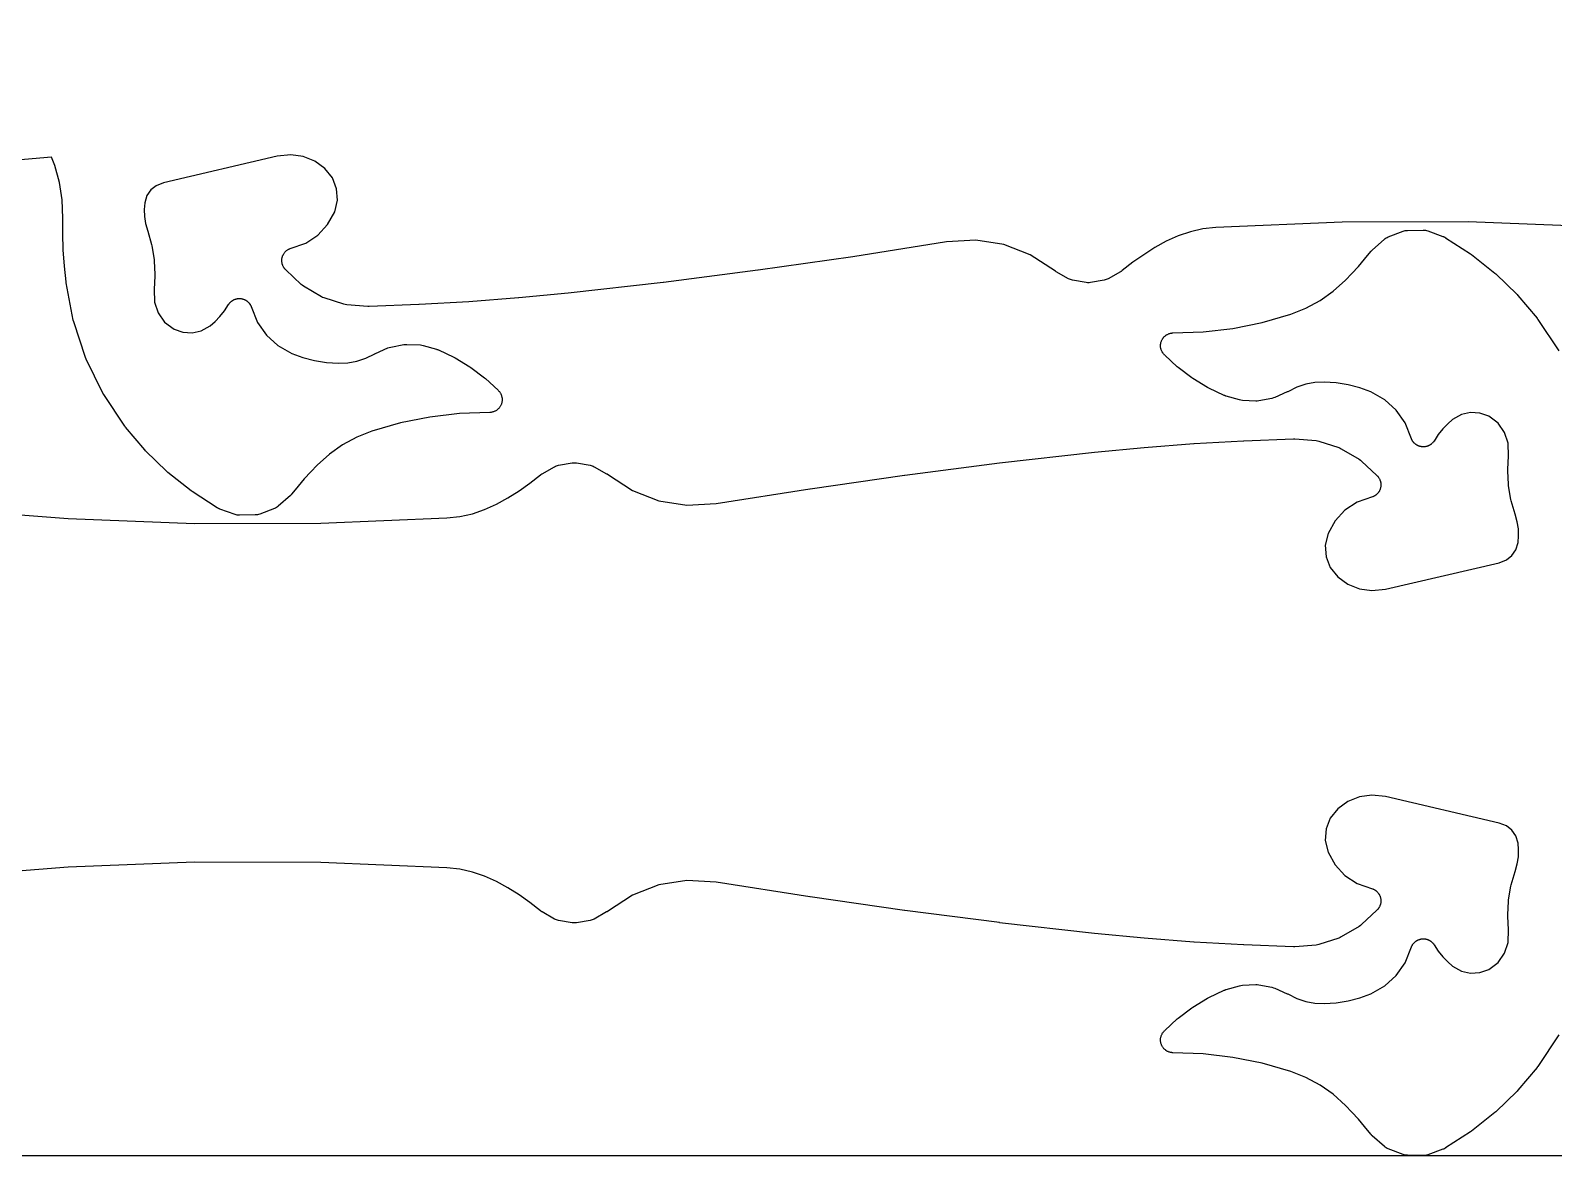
# Model space of a CAD drawing. Header units: metres. Extents: x 0 to 3000, y 0 to 1200.
# Drawn here: x 2252.7 to 2490.6, y 0 to 175.7 of the extents above; entities that cross this region are included whole.
import ezdxf

# ---------------------------------------------------------------- set-up
doc = ezdxf.new("R2010")
doc.units = ezdxf.units.M

msp = doc.modelspace()

# ---------------------------------------------------------------- linework, layer by layer
at = {"color": 7}
msp.add_lwpolyline([(0, 0), (3000, 0), (3000, 1200), (0, 1200), (0, 0)], close=True, dxfattribs=at)
at = {"color": 1}
for points in [[(2497.05, 145.05), (2477.34, 145.81), (2457.61, 145.78), (2437.92, 144.95), (2435.88, 144.72), (2433.92, 144.28), (2432.01, 143.64), (2430.16, 142.79), (2428.38, 141.79), (2426.63, 140.69), (2424.93, 139.51), (2423.26, 138.2), (2423.22, 138.17), (2423.18, 138.14), (2423.14, 138.12), (2423.1, 138.09), (2423.06, 138.06), (2423.02, 138.04), (2421.09, 136.94), (2420.93, 136.87), (2420.77, 136.8), (2420.61, 136.75), (2420.44, 136.71), (2418.32, 136.35), (2418.09, 136.32), (2417.87, 136.32), (2417.64, 136.35), (2415.52, 136.71), (2415.35, 136.75), (2415.18, 136.8), (2415.02, 136.87), (2414.87, 136.94), (2412.94, 138.04), (2412.88, 138.07), (2412.83, 138.11), (2408.91, 140.68), (2404.78, 142.28), (2400.41, 142.97), (2395.82, 142.7), (2381.2, 140.38), (2381.17, 140.38), (2366.41, 138.26), (2366.38, 138.26), (2351.6, 136.37), (2351.57, 136.36), (2336.75, 134.69), (2336.74, 134.69), (2336.72, 134.68), (2329, 133.94), (2328.96, 133.94), (2321.23, 133.34), (2321.19, 133.34), (2313.45, 132.89), (2313.41, 132.89), (2305.67, 132.59), (2305.64, 132.59), (2305.62, 132.59), (2305.54, 132.59), (2305.47, 132.59), (2305.44, 132.6), (2305.42, 132.6), (2302.13, 132.87), (2301.91, 132.9), (2301.69, 132.96), (2298.59, 133.95), (2298.38, 134.03), (2298.18, 134.13), (2295.38, 135.79), (2295.19, 135.91), (2295.02, 136.06), (2292.62, 138.32), (2292.56, 138.38), (2292.5, 138.44), (2292.49, 138.45), (2292.48, 138.47), (2292.43, 138.53), (2292.38, 138.6), (2292.37, 138.61), (2292.36, 138.62), (2292.32, 138.69), (2292.27, 138.76), (2292.27, 138.77), (2292.26, 138.78), (2292.22, 138.86), (2292.18, 138.93), (2292.18, 138.95), (2292.17, 138.96), (2292.14, 139.04), (2292.11, 139.11), (2292.1, 139.13), (2292.1, 139.14), (2292.08, 139.22), (2292.05, 139.3), (2292.05, 139.32), (2292.04, 139.33), (2292.03, 139.41), (2292.01, 139.5), (2292.01, 139.51), (2292.01, 139.52), (2292, 139.61), (2292, 139.69), (2292, 139.71), (2292, 139.72), (2292, 139.8), (2292, 139.89), (2292, 139.9), (2292, 139.92), (2292.01, 140), (2292.02, 140.08), (2292.02, 140.1), (2292.02, 140.11), (2292.04, 140.19), (2292.06, 140.28), (2292.06, 140.29), (2292.07, 140.3), (2292.09, 140.38), (2292.12, 140.46), (2292.12, 140.48), (2292.13, 140.49), (2292.16, 140.57), (2292.19, 140.64), (2292.2, 140.66), (2292.21, 140.67), (2292.25, 140.74), (2292.29, 140.82), (2292.29, 140.83), (2292.3, 140.84), (2292.35, 140.91), (2292.4, 140.98), (2292.41, 140.99), (2292.41, 141), (2292.47, 141.07), (2292.52, 141.13), (2292.53, 141.14), (2292.54, 141.15), (2292.6, 141.21), (2292.66, 141.27), (2292.67, 141.28), (2292.68, 141.29), (2292.75, 141.34), (2292.81, 141.39), (2292.83, 141.4), (2292.84, 141.41), (2292.91, 141.45), (2292.98, 141.5), (2292.99, 141.51), (2293, 141.51), (2293.08, 141.55), (2293.15, 141.59), (2293.16, 141.6), (2293.18, 141.6), (2293.26, 141.63), (2293.33, 141.66), (2295.73, 142.5), (2297.62, 143.74), (2299.16, 145.39), (2300.26, 147.37), (2300.69, 149.2), (2300.56, 151), (2299.91, 152.68), (2298.74, 154.15), (2297.14, 155.29), (2295.33, 156.01), (2293.39, 156.28), (2291.29, 156.06), (2273.52, 151.93), (2272.36, 151.47), (2271.53, 150.8), (2270.93, 149.92), (2270.58, 148.79), (2270.49, 147.77), (2270.53, 146.65), (2270.7, 145.55), (2271.05, 144.35), (2271.65, 142.29), (2271.7, 142.07), (2272.06, 139.95), (2272.08, 139.72), (2272.19, 137.58), (2272.19, 137.35), (2272.05, 135.3), (2272.1, 133.27), (2272.67, 131.6), (2273.7, 130.17), (2275.16, 129.08), (2276.55, 128.57), (2278, 128.49), (2279.41, 128.81), (2280.79, 129.58), (2281.57, 130.24), (2282.34, 131.04), (2283.03, 131.91), (2283.69, 132.93), (2283.71, 132.96), (2283.72, 132.98), (2283.76, 133.04), (2283.8, 133.09), (2283.82, 133.11), (2283.84, 133.14), (2283.89, 133.19), (2283.93, 133.24), (2283.95, 133.26), (2283.97, 133.28), (2284.03, 133.33), (2284.08, 133.37), (2284.1, 133.39), (2284.12, 133.41), (2284.18, 133.45), (2284.23, 133.49), (2284.26, 133.51), (2284.28, 133.53), (2284.34, 133.56), (2284.4, 133.6), (2284.42, 133.61), (2284.45, 133.63), (2284.51, 133.65), (2284.57, 133.68), (2284.6, 133.69), (2284.63, 133.71), (2284.69, 133.73), (2284.76, 133.75), (2284.79, 133.76), (2284.81, 133.77), (2284.88, 133.79), (2284.95, 133.8), (2284.98, 133.81), (2285, 133.82), (2285.07, 133.83), (2285.14, 133.84), (2285.17, 133.84), (2285.2, 133.84), (2285.27, 133.84), (2285.34, 133.85), (2285.37, 133.85), (2285.4, 133.85), (2285.46, 133.85), (2285.53, 133.84), (2285.56, 133.84), (2285.59, 133.84), (2285.66, 133.83), (2285.73, 133.82), (2285.76, 133.81), (2285.78, 133.81), (2285.85, 133.79), (2285.92, 133.77), (2285.95, 133.76), (2285.97, 133.76), (2286.04, 133.73), (2286.11, 133.71), (2286.13, 133.7), (2286.16, 133.69), (2286.22, 133.66), (2286.28, 133.63), (2286.31, 133.61), (2286.33, 133.6), (2286.39, 133.57), (2286.45, 133.53), (2286.48, 133.51), (2286.5, 133.5), (2286.56, 133.46), (2286.61, 133.42), (2286.64, 133.4), (2286.66, 133.38), (2286.71, 133.33), (2286.76, 133.29), (2286.78, 133.27), (2286.8, 133.25), (2286.85, 133.19), (2286.9, 133.14), (2286.91, 133.12), (2286.93, 133.1), (2286.97, 133.04), (2287.01, 132.99), (2287.03, 132.96), (2287.05, 132.94), (2287.08, 132.88), (2287.12, 132.82), (2287.13, 132.8), (2287.15, 132.77), (2287.17, 132.71), (2287.21, 132.65), (2287.22, 132.62), (2287.23, 132.59), (2288.22, 130.1), (2289.6, 128.12), (2291.39, 126.49), (2293.59, 125.26), (2295.3, 124.64), (2297.12, 124.16), (2298.98, 123.86), (2300.84, 123.73), (2302.32, 123.79), (2303.74, 124.06), (2305.11, 124.52), (2306.53, 125.23), (2306.58, 125.25), (2306.62, 125.27), (2308.57, 126.13), (2308.79, 126.21), (2309.01, 126.27), (2311.08, 126.66), (2311.31, 126.69), (2311.54, 126.69), (2313.64, 126.59), (2313.87, 126.57), (2314.1, 126.52), (2316.15, 125.94), (2316.22, 125.91), (2316.28, 125.89), (2316.31, 125.88), (2316.34, 125.87), (2316.4, 125.84), (2316.46, 125.82), (2318.89, 124.67), (2319.06, 124.57), (2321.35, 123.19), (2321.52, 123.07), (2323.65, 121.46), (2323.81, 121.34), (2325.78, 119.51), (2325.78, 119.51), (2325.78, 119.51), (2325.85, 119.44), (2325.91, 119.37), (2325.91, 119.37), (2325.92, 119.37), (2325.98, 119.3), (2326.04, 119.22), (2326.04, 119.22), (2326.04, 119.22), (2326.09, 119.14), (2326.14, 119.06), (2326.14, 119.05), (2326.15, 119.05), (2326.19, 118.97), (2326.23, 118.88), (2326.23, 118.88), (2326.24, 118.88), (2326.27, 118.79), (2326.31, 118.7), (2326.31, 118.7), (2326.31, 118.7), (2326.34, 118.6), (2326.36, 118.51), (2326.36, 118.51), (2326.36, 118.51), (2326.38, 118.41), (2326.4, 118.32), (2326.4, 118.32), (2326.4, 118.31), (2326.41, 118.22), (2326.42, 118.12), (2326.42, 118.12), (2326.42, 118.12), (2326.41, 118.02), (2326.41, 117.93), (2326.41, 117.93), (2326.41, 117.92), (2326.4, 117.83), (2326.39, 117.73), (2326.39, 117.73), (2326.39, 117.73), (2326.37, 117.63), (2326.35, 117.54), (2326.35, 117.54), (2326.35, 117.54), (2326.32, 117.44), (2326.29, 117.35), (2326.29, 117.35), (2326.29, 117.35), (2326.25, 117.26), (2326.22, 117.17), (2326.22, 117.17), (2326.21, 117.17), (2326.17, 117.08), (2326.12, 117), (2326.12, 117), (2326.12, 117), (2326.07, 116.92), (2326.01, 116.84), (2326.01, 116.84), (2326.01, 116.83), (2325.95, 116.76), (2325.89, 116.69), (2325.88, 116.69), (2325.88, 116.68), (2325.81, 116.62), (2325.75, 116.55), (2325.74, 116.55), (2325.74, 116.55), (2325.67, 116.49), (2325.59, 116.43), (2325.59, 116.43), (2325.59, 116.42), (2325.51, 116.37), (2325.43, 116.32), (2325.43, 116.32), (2325.42, 116.32), (2325.34, 116.27), (2325.25, 116.23), (2325.25, 116.23), (2325.25, 116.23), (2325.16, 116.19), (2325.07, 116.16), (2325.07, 116.16), (2325.07, 116.16), (2324.97, 116.13), (2324.88, 116.1), (2324.88, 116.1), (2324.88, 116.1), (2324.78, 116.08), (2324.69, 116.07), (2324.69, 116.07), (2324.68, 116.06), (2324.59, 116.06), (2324.5, 116.05), (2324.49, 116.05), (2324.49, 116.05), (2319.75, 115.88), (2315.12, 115.33), (2310.55, 114.42), (2306.08, 113.15), (2303.71, 112.21), (2301.5, 111.01), (2299.44, 109.56), (2297.53, 107.83), (2296.52, 106.78), (2295.51, 105.67), (2294.54, 104.53), (2293.58, 103.34), (2293.54, 103.29), (2293.49, 103.24), (2293.47, 103.22), (2293.45, 103.2), (2293.4, 103.15), (2293.35, 103.1), (2291.45, 101.42), (2291.31, 101.31), (2291.17, 101.21), (2291.01, 101.12), (2290.84, 101.05), (2288.55, 100.17), (2288.38, 100.11), (2288.21, 100.07), (2288.03, 100.05), (2287.86, 100.04), (2285.4, 100), (2285.22, 100.01), (2285.04, 100.03), (2284.87, 100.06), (2284.69, 100.12), (2282.31, 100.97), (2282.28, 100.99), (2282.24, 101), (2282.19, 101.02), (2282.19, 101.02), (2282.13, 101.05), (2282.1, 101.06), (2282.07, 101.08), (2282.01, 101.11), (2281.95, 101.14), (2281.93, 101.16), (2281.9, 101.18), (2277.99, 103.7), (2277.84, 103.82), (2274.21, 106.7), (2274.06, 106.83), (2270.73, 110.06), (2270.6, 110.2), (2267.6, 113.75), (2267.59, 113.76), (2267.58, 113.78), (2267.53, 113.84), (2267.48, 113.91), (2267.47, 113.92), (2267.46, 113.93), (2264.18, 118.86), (2264.05, 119.09), (2261.46, 124.39), (2261.36, 124.64), (2259.5, 130.23), (2259.43, 130.48), (2258.32, 136.3), (2258.31, 136.38), (2258.3, 136.46), (2258.04, 138.9), (2258.03, 138.97), (2257.86, 141.42), (2257.86, 141.49), (2257.78, 143.94), (2257.78, 144.01), (2257.78, 146.42), (2257.67, 149.25), (2257.26, 151.97), (2256.55, 154.63), (2256.04, 155.91), (2216.24, 152.51)], [(2238.94, 101.02), (2258.63, 99.48), (2278.35, 98.72), (2298.08, 98.75), (2317.77, 99.57), (2319.8, 99.8), (2321.76, 100.24), (2323.67, 100.88), (2325.52, 101.74), (2327.31, 102.73), (2329.06, 103.83), (2330.75, 105.02), (2332.42, 106.32), (2332.46, 106.35), (2332.5, 106.38), (2332.54, 106.41), (2332.58, 106.44), (2332.62, 106.46), (2332.67, 106.49), (2334.59, 107.58), (2334.75, 107.66), (2334.91, 107.72), (2335.07, 107.77), (2335.24, 107.81), (2337.37, 108.17), (2337.59, 108.2), (2337.82, 108.2), (2338.04, 108.17), (2340.17, 107.81), (2340.33, 107.77), (2340.5, 107.72), (2340.66, 107.66), (2340.81, 107.58), (2342.74, 106.49), (2342.8, 106.45), (2342.86, 106.42), (2346.78, 103.84), (2350.9, 102.25), (2355.27, 101.56), (2359.86, 101.82), (2374.48, 104.14), (2374.51, 104.14), (2389.27, 106.26), (2389.3, 106.26), (2404.09, 108.16), (2404.12, 108.16), (2418.93, 109.84), (2418.95, 109.84), (2418.96, 109.84), (2426.68, 110.58), (2426.72, 110.59), (2434.45, 111.18), (2434.49, 111.18), (2442.23, 111.63), (2442.27, 111.63), (2450.02, 111.93), (2450.04, 111.93), (2450.07, 111.93), (2450.14, 111.93), (2450.21, 111.93), (2450.24, 111.93), (2450.26, 111.93), (2453.55, 111.65), (2453.77, 111.62), (2453.99, 111.56), (2457.09, 110.57), (2457.3, 110.49), (2457.5, 110.39), (2460.31, 108.74), (2460.49, 108.61), (2460.67, 108.47), (2463.06, 106.2), (2463.12, 106.14), (2463.18, 106.08), (2463.19, 106.07), (2463.2, 106.06), (2463.25, 105.99), (2463.3, 105.93), (2463.31, 105.92), (2463.32, 105.9), (2463.36, 105.83), (2463.41, 105.76), (2463.42, 105.75), (2463.43, 105.74), (2463.46, 105.66), (2463.5, 105.59), (2463.51, 105.58), (2463.51, 105.56), (2463.54, 105.49), (2463.58, 105.41), (2463.58, 105.39), (2463.59, 105.38), (2463.61, 105.3), (2463.63, 105.22), (2463.63, 105.21), (2463.64, 105.19), (2463.65, 105.11), (2463.67, 105.03), (2463.67, 105.01), (2463.67, 105), (2463.68, 104.92), (2463.69, 104.83), (2463.69, 104.82), (2463.69, 104.8), (2463.69, 104.72), (2463.69, 104.64), (2463.68, 104.62), (2463.68, 104.61), (2463.67, 104.52), (2463.66, 104.44), (2463.66, 104.43), (2463.66, 104.41), (2463.64, 104.33), (2463.63, 104.25), (2463.62, 104.23), (2463.62, 104.22), (2463.59, 104.14), (2463.57, 104.06), (2463.56, 104.05), (2463.56, 104.03), (2463.52, 103.96), (2463.49, 103.88), (2463.48, 103.87), (2463.48, 103.85), (2463.44, 103.78), (2463.4, 103.71), (2463.39, 103.7), (2463.38, 103.68), (2463.33, 103.61), (2463.29, 103.55), (2463.28, 103.53), (2463.27, 103.52), (2463.21, 103.46), (2463.16, 103.39), (2463.15, 103.38), (2463.14, 103.37), (2463.08, 103.32), (2463.02, 103.26), (2463.01, 103.25), (2463, 103.24), (2462.93, 103.19), (2462.87, 103.13), (2462.86, 103.13), (2462.85, 103.12), (2462.78, 103.07), (2462.71, 103.03), (2462.69, 103.02), (2462.68, 103.01), (2462.61, 102.97), (2462.53, 102.93), (2462.52, 102.93), (2462.5, 102.92), (2462.43, 102.89), (2462.35, 102.86), (2459.95, 102.02), (2458.06, 100.78), (2456.52, 99.13), (2455.42, 97.15), (2454.99, 95.32), (2455.12, 93.52), (2455.77, 91.84), (2456.95, 90.37), (2458.54, 89.23), (2460.36, 88.51), (2462.29, 88.24), (2464.39, 88.47), (2482.17, 92.59), (2483.32, 93.05), (2484.15, 93.72), (2484.75, 94.6), (2485.1, 95.73), (2485.2, 96.76), (2485.16, 97.87), (2484.98, 98.98), (2484.64, 100.17), (2484.04, 102.23), (2483.98, 102.46), (2483.63, 104.57), (2483.6, 104.8), (2483.49, 106.94), (2483.5, 107.18), (2483.63, 109.23), (2483.58, 111.25), (2483.01, 112.92), (2481.98, 114.36), (2480.52, 115.45), (2479.13, 115.95), (2477.69, 116.04), (2476.27, 115.72), (2474.89, 114.94), (2474.12, 114.28), (2473.34, 113.48), (2472.65, 112.61), (2471.99, 111.59), (2471.98, 111.57), (2471.96, 111.54), (2471.92, 111.49), (2471.88, 111.43), (2471.86, 111.41), (2471.84, 111.39), (2471.8, 111.34), (2471.75, 111.28), (2471.73, 111.26), (2471.71, 111.24), (2471.66, 111.2), (2471.61, 111.15), (2471.58, 111.13), (2471.56, 111.11), (2471.51, 111.07), (2471.45, 111.03), (2471.43, 111.01), (2471.4, 111), (2471.34, 110.96), (2471.28, 110.93), (2471.26, 110.91), (2471.23, 110.9), (2471.17, 110.87), (2471.11, 110.84), (2471.08, 110.83), (2471.06, 110.82), (2470.99, 110.79), (2470.92, 110.77), (2470.9, 110.76), (2470.87, 110.75), (2470.8, 110.74), (2470.74, 110.72), (2470.71, 110.71), (2470.68, 110.71), (2470.61, 110.7), (2470.54, 110.69), (2470.51, 110.69), (2470.48, 110.68), (2470.41, 110.68), (2470.35, 110.67), (2470.32, 110.68), (2470.29, 110.67), (2470.22, 110.68), (2470.15, 110.68), (2470.12, 110.68), (2470.09, 110.69), (2470.02, 110.7), (2469.95, 110.71), (2469.93, 110.71), (2469.9, 110.72), (2469.83, 110.74), (2469.76, 110.75), (2469.74, 110.76), (2469.71, 110.77), (2469.64, 110.79), (2469.58, 110.81), (2469.55, 110.83), (2469.52, 110.84), (2469.46, 110.87), (2469.4, 110.9), (2469.37, 110.91), (2469.35, 110.92), (2469.29, 110.96), (2469.23, 110.99), (2469.21, 111.01), (2469.18, 111.03), (2469.13, 111.07), (2469.07, 111.11), (2469.05, 111.13), (2469.02, 111.14), (2468.97, 111.19), (2468.92, 111.24), (2468.9, 111.26), (2468.88, 111.28), (2468.84, 111.33), (2468.79, 111.38), (2468.77, 111.4), (2468.75, 111.42), (2468.71, 111.48), (2468.67, 111.54), (2468.65, 111.56), (2468.64, 111.58), (2468.6, 111.64), (2468.56, 111.7), (2468.55, 111.73), (2468.54, 111.75), (2468.51, 111.82), (2468.48, 111.88), (2468.47, 111.91), (2468.46, 111.93), (2467.46, 114.42), (2466.08, 116.41), (2464.29, 118.03), (2462.09, 119.26), (2460.38, 119.88), (2458.56, 120.36), (2456.7, 120.67), (2454.84, 120.8), (2453.37, 120.73), (2451.95, 120.47), (2450.57, 120.01), (2449.15, 119.29), (2449.11, 119.28), (2449.06, 119.25), (2447.11, 118.39), (2446.9, 118.31), (2446.67, 118.25), (2444.6, 117.87), (2444.37, 117.84), (2444.14, 117.84), (2442.04, 117.93), (2441.81, 117.95), (2441.58, 118.01), (2439.53, 118.59), (2439.47, 118.61), (2439.4, 118.63), (2439.37, 118.64), (2439.34, 118.65), (2439.28, 118.68), (2439.22, 118.71), (2436.8, 119.86), (2436.62, 119.95), (2434.33, 121.34), (2434.17, 121.45), (2432.03, 123.06), (2431.88, 123.19), (2429.91, 125.01), (2429.91, 125.01), (2429.9, 125.01), (2429.84, 125.08), (2429.77, 125.15), (2429.77, 125.15), (2429.77, 125.15), (2429.71, 125.23), (2429.65, 125.3), (2429.65, 125.3), (2429.64, 125.31), (2429.59, 125.39), (2429.54, 125.47), (2429.54, 125.47), (2429.54, 125.47), (2429.49, 125.56), (2429.45, 125.64), (2429.45, 125.64), (2429.45, 125.65), (2429.41, 125.73), (2429.38, 125.82), (2429.38, 125.83), (2429.37, 125.83), (2429.35, 125.92), (2429.32, 126.01), (2429.32, 126.01), (2429.32, 126.02), (2429.3, 126.11), (2429.28, 126.2), (2429.28, 126.21), (2429.28, 126.21), (2429.28, 126.3), (2429.27, 126.4), (2429.27, 126.4), (2429.27, 126.41), (2429.27, 126.5), (2429.27, 126.6), (2429.27, 126.6), (2429.27, 126.6), (2429.28, 126.7), (2429.29, 126.79), (2429.29, 126.79), (2429.29, 126.8), (2429.31, 126.89), (2429.33, 126.98), (2429.33, 126.99), (2429.33, 126.99), (2429.36, 127.08), (2429.39, 127.17), (2429.39, 127.17), (2429.39, 127.18), (2429.43, 127.26), (2429.47, 127.35), (2429.47, 127.35), (2429.47, 127.36), (2429.52, 127.44), (2429.56, 127.52), (2429.56, 127.53), (2429.56, 127.53), (2429.62, 127.61), (2429.67, 127.68), (2429.67, 127.69), (2429.68, 127.69), (2429.74, 127.76), (2429.8, 127.84), (2429.8, 127.84), (2429.8, 127.84), (2429.87, 127.91), (2429.94, 127.97), (2429.94, 127.97), (2429.94, 127.98), (2430.02, 128.04), (2430.09, 128.1), (2430.09, 128.1), (2430.1, 128.1), (2430.18, 128.15), (2430.26, 128.2), (2430.26, 128.2), (2430.26, 128.21), (2430.34, 128.25), (2430.43, 128.29), (2430.43, 128.29), (2430.43, 128.3), (2430.52, 128.33), (2430.61, 128.37), (2430.61, 128.37), (2430.62, 128.37), (2430.71, 128.4), (2430.8, 128.42), (2430.8, 128.42), (2430.81, 128.42), (2430.9, 128.44), (2430.99, 128.46), (2431, 128.46), (2431, 128.46), (2431.09, 128.47), (2431.19, 128.48), (2431.19, 128.48), (2431.19, 128.48), (2435.94, 128.65), (2440.56, 129.19), (2445.13, 130.1), (2449.6, 131.38), (2451.97, 132.32), (2454.19, 133.52), (2456.24, 134.97), (2458.16, 136.69), (2459.16, 137.74), (2460.17, 138.85), (2461.14, 139.99), (2462.1, 141.18), (2462.15, 141.23), (2462.19, 141.28), (2462.21, 141.3), (2462.23, 141.33), (2462.28, 141.37), (2462.33, 141.42), (2464.23, 143.1), (2464.37, 143.22), (2464.52, 143.32), (2464.67, 143.4), (2464.84, 143.47), (2467.14, 144.36), (2467.3, 144.41), (2467.47, 144.45), (2467.65, 144.48), (2467.82, 144.49), (2470.28, 144.52), (2470.46, 144.52), (2470.64, 144.5), (2470.82, 144.46), (2470.99, 144.41), (2473.38, 143.55), (2473.41, 143.54), (2473.44, 143.53), (2473.5, 143.5), (2473.5, 143.5), (2473.56, 143.48), (2473.59, 143.46), (2473.62, 143.45), (2473.67, 143.41), (2473.73, 143.38), (2473.76, 143.37), (2473.79, 143.35), (2477.69, 140.82), (2477.85, 140.71), (2481.47, 137.82), (2481.62, 137.69), (2484.95, 134.46), (2485.08, 134.32), (2488.08, 130.77), (2488.09, 130.76), (2488.11, 130.75), (2488.15, 130.68), (2488.2, 130.62), (2488.21, 130.6), (2488.22, 130.59), (2491.5, 125.66)], [(2491.5, 18.86), (2488.22, 13.93), (2488.21, 13.92), (2488.2, 13.91), (2488.15, 13.84), (2488.11, 13.78), (2488.09, 13.76), (2488.08, 13.75), (2485.08, 10.2), (2484.95, 10.06), (2481.62, 6.83), (2481.47, 6.7), (2477.85, 3.82), (2477.69, 3.7), (2473.79, 1.18), (2473.76, 1.16), (2473.73, 1.14), (2473.67, 1.11), (2473.62, 1.08), (2473.59, 1.06), (2473.56, 1.05), (2473.5, 1.02), (2473.44, 1), (2473.41, 0.99), (2473.38, 0.97), (2470.99, 0.12), (2470.82, 0.06), (2470.64, 0.03), (2470.46, 0.01), (2470.28, 0), (2467.82, 0.04), (2467.65, 0.05), (2467.47, 0.07), (2467.3, 0.11), (2467.14, 0.17), (2464.84, 1.05), (2464.67, 1.12), (2464.52, 1.21), (2464.37, 1.31), (2464.23, 1.42), (2462.33, 3.1), (2462.28, 3.15), (2462.23, 3.2), (2462.21, 3.22), (2462.19, 3.24), (2462.15, 3.29), (2462.1, 3.34), (2461.14, 4.53), (2460.17, 5.67), (2459.16, 6.78), (2458.16, 7.83), (2456.24, 9.56), (2454.19, 11.01), (2451.97, 12.21), (2449.6, 13.15), (2445.13, 14.42), (2440.56, 15.33), (2435.94, 15.88), (2431.19, 16.05), (2431.19, 16.05), (2431.19, 16.05), (2431.09, 16.06), (2431, 16.06), (2431, 16.07), (2430.99, 16.07), (2430.9, 16.08), (2430.81, 16.1), (2430.8, 16.1), (2430.8, 16.1), (2430.71, 16.13), (2430.62, 16.16), (2430.61, 16.16), (2430.61, 16.16), (2430.52, 16.19), (2430.43, 16.23), (2430.43, 16.23), (2430.43, 16.23), (2430.34, 16.27), (2430.26, 16.32), (2430.26, 16.32), (2430.26, 16.32), (2430.18, 16.37), (2430.1, 16.42), (2430.09, 16.43), (2430.09, 16.43), (2430.02, 16.49), (2429.94, 16.55), (2429.94, 16.55), (2429.94, 16.55), (2429.87, 16.62), (2429.8, 16.68), (2429.8, 16.69), (2429.8, 16.69), (2429.74, 16.76), (2429.68, 16.83), (2429.67, 16.84), (2429.67, 16.84), (2429.62, 16.92), (2429.56, 17), (2429.56, 17), (2429.56, 17), (2429.52, 17.08), (2429.47, 17.17), (2429.47, 17.17), (2429.47, 17.17), (2429.43, 17.26), (2429.39, 17.35), (2429.39, 17.35), (2429.39, 17.35), (2429.36, 17.44), (2429.33, 17.54), (2429.33, 17.54), (2429.33, 17.54), (2429.31, 17.63), (2429.29, 17.73), (2429.29, 17.73), (2429.29, 17.73), (2429.28, 17.83), (2429.27, 17.92), (2429.27, 17.93), (2429.27, 17.93), (2429.27, 18.02), (2429.27, 18.12), (2429.27, 18.12), (2429.27, 18.12), (2429.28, 18.22), (2429.28, 18.31), (2429.28, 18.32), (2429.28, 18.32), (2429.3, 18.41), (2429.32, 18.51), (2429.32, 18.51), (2429.32, 18.51), (2429.35, 18.6), (2429.37, 18.7), (2429.38, 18.7), (2429.38, 18.7), (2429.41, 18.79), (2429.45, 18.88), (2429.45, 18.88), (2429.45, 18.88), (2429.49, 18.97), (2429.54, 19.05), (2429.54, 19.05), (2429.54, 19.06), (2429.59, 19.14), (2429.64, 19.22), (2429.65, 19.22), (2429.65, 19.22), (2429.71, 19.3), (2429.77, 19.37), (2429.77, 19.37), (2429.77, 19.37), (2429.84, 19.44), (2429.9, 19.51), (2429.91, 19.51), (2429.91, 19.51), (2431.88, 21.34), (2432.03, 21.46), (2434.17, 23.07), (2434.33, 23.19), (2436.62, 24.57), (2436.8, 24.67), (2439.22, 25.82), (2439.28, 25.84), (2439.34, 25.87), (2439.37, 25.88), (2439.4, 25.89), (2439.47, 25.91), (2439.53, 25.94), (2441.58, 26.52), (2441.81, 26.57), (2442.04, 26.59), (2444.14, 26.69), (2444.37, 26.69), (2444.6, 26.66), (2446.67, 26.27), (2446.9, 26.21), (2447.11, 26.13), (2449.06, 25.27), (2449.11, 25.25), (2449.15, 25.23), (2450.57, 24.52), (2451.95, 24.06), (2453.37, 23.79), (2454.84, 23.73), (2456.7, 23.86), (2458.56, 24.16), (2460.38, 24.64), (2462.09, 25.26), (2464.29, 26.49), (2466.08, 28.12), (2467.46, 30.1), (2468.46, 32.59), (2468.47, 32.62), (2468.48, 32.65), (2468.51, 32.71), (2468.54, 32.77), (2468.55, 32.8), (2468.56, 32.82), (2468.6, 32.88), (2468.64, 32.94), (2468.65, 32.96), (2468.67, 32.99), (2468.71, 33.04), (2468.75, 33.1), (2468.77, 33.12), (2468.79, 33.14), (2468.84, 33.19), (2468.88, 33.25), (2468.9, 33.27), (2468.92, 33.29), (2468.97, 33.33), (2469.02, 33.38), (2469.05, 33.4), (2469.07, 33.42), (2469.13, 33.46), (2469.18, 33.5), (2469.21, 33.51), (2469.23, 33.53), (2469.29, 33.57), (2469.35, 33.6), (2469.37, 33.61), (2469.4, 33.63), (2469.46, 33.66), (2469.52, 33.69), (2469.55, 33.7), (2469.58, 33.71), (2469.64, 33.73), (2469.71, 33.76), (2469.74, 33.76), (2469.76, 33.77), (2469.83, 33.79), (2469.9, 33.81), (2469.93, 33.81), (2469.95, 33.82), (2470.02, 33.83), (2470.09, 33.84), (2470.12, 33.84), (2470.15, 33.84), (2470.22, 33.85), (2470.29, 33.85), (2470.32, 33.85), (2470.35, 33.85), (2470.41, 33.84), (2470.48, 33.84), (2470.51, 33.84), (2470.54, 33.84), (2470.61, 33.83), (2470.68, 33.82), (2470.71, 33.81), (2470.74, 33.8), (2470.8, 33.79), (2470.87, 33.77), (2470.9, 33.76), (2470.92, 33.75), (2470.99, 33.73), (2471.06, 33.71), (2471.08, 33.69), (2471.11, 33.68), (2471.17, 33.65), (2471.23, 33.63), (2471.26, 33.61), (2471.28, 33.6), (2471.34, 33.56), (2471.4, 33.53), (2471.43, 33.51), (2471.45, 33.49), (2471.51, 33.45), (2471.56, 33.41), (2471.58, 33.39), (2471.61, 33.37), (2471.66, 33.33), (2471.71, 33.28), (2471.73, 33.26), (2471.75, 33.24), (2471.8, 33.19), (2471.84, 33.14), (2471.86, 33.11), (2471.88, 33.09), (2471.92, 33.04), (2471.96, 32.98), (2471.98, 32.96), (2471.99, 32.93), (2472.65, 31.91), (2473.34, 31.04), (2474.12, 30.24), (2474.89, 29.58), (2476.27, 28.81), (2477.69, 28.49), (2479.13, 28.57), (2480.52, 29.08), (2481.98, 30.17), (2483.01, 31.6), (2483.58, 33.27), (2483.63, 35.3), (2483.5, 37.35), (2483.49, 37.58), (2483.6, 39.72), (2483.63, 39.95), (2483.98, 42.07), (2484.04, 42.29), (2484.64, 44.35), (2484.98, 45.55), (2485.16, 46.65), (2485.2, 47.77), (2485.1, 48.79), (2484.75, 49.92), (2484.15, 50.8), (2483.32, 51.47), (2482.17, 51.93), (2464.39, 56.06), (2462.29, 56.28), (2460.36, 56.01), (2458.54, 55.29), (2456.95, 54.15), (2455.77, 52.68), (2455.12, 51), (2454.99, 49.2), (2455.42, 47.37), (2456.52, 45.39), (2458.06, 43.74), (2459.95, 42.5), (2462.35, 41.66), (2462.43, 41.63), (2462.5, 41.6), (2462.52, 41.6), (2462.53, 41.59), (2462.61, 41.55), (2462.68, 41.51), (2462.69, 41.51), (2462.71, 41.5), (2462.78, 41.45), (2462.85, 41.41), (2462.86, 41.4), (2462.87, 41.39), (2462.93, 41.34), (2463, 41.29), (2463.01, 41.28), (2463.02, 41.27), (2463.08, 41.21), (2463.14, 41.15), (2463.15, 41.14), (2463.16, 41.13), (2463.21, 41.07), (2463.27, 41), (2463.28, 40.99), (2463.29, 40.98), (2463.33, 40.91), (2463.38, 40.84), (2463.39, 40.83), (2463.4, 40.82), (2463.44, 40.74), (2463.48, 40.67), (2463.48, 40.66), (2463.49, 40.64), (2463.52, 40.57), (2463.56, 40.49), (2463.56, 40.48), (2463.57, 40.46), (2463.59, 40.38), (2463.62, 40.3), (2463.62, 40.29), (2463.63, 40.28), (2463.64, 40.19), (2463.66, 40.11), (2463.66, 40.1), (2463.66, 40.08), (2463.67, 40), (2463.68, 39.92), (2463.68, 39.9), (2463.69, 39.89), (2463.69, 39.8), (2463.69, 39.72), (2463.69, 39.71), (2463.69, 39.69), (2463.68, 39.61), (2463.67, 39.52), (2463.67, 39.51), (2463.67, 39.5), (2463.65, 39.41), (2463.64, 39.33), (2463.63, 39.32), (2463.63, 39.3), (2463.61, 39.22), (2463.59, 39.14), (2463.58, 39.13), (2463.58, 39.11), (2463.54, 39.04), (2463.51, 38.96), (2463.51, 38.95), (2463.5, 38.93), (2463.46, 38.86), (2463.43, 38.78), (2463.42, 38.77), (2463.41, 38.76), (2463.36, 38.69), (2463.32, 38.62), (2463.31, 38.61), (2463.3, 38.6), (2463.25, 38.53), (2463.2, 38.47), (2463.19, 38.45), (2463.18, 38.44), (2463.12, 38.38), (2463.06, 38.32), (2460.67, 36.06), (2460.49, 35.91), (2460.31, 35.79), (2457.5, 34.13), (2457.3, 34.03), (2457.09, 33.95), (2453.99, 32.96), (2453.77, 32.9), (2453.55, 32.87), (2450.26, 32.6), (2450.24, 32.6), (2450.21, 32.59), (2450.14, 32.59), (2450.07, 32.59), (2450.04, 32.59), (2450.02, 32.59), (2442.27, 32.89), (2442.23, 32.89), (2434.49, 33.34), (2434.45, 33.34), (2426.72, 33.94), (2426.68, 33.94), (2418.96, 34.68), (2418.95, 34.69), (2418.93, 34.69), (2404.12, 36.36), (2404.09, 36.37), (2389.3, 38.26), (2389.27, 38.26), (2374.51, 40.38), (2374.48, 40.38), (2359.86, 42.7), (2355.27, 42.97), (2350.9, 42.28), (2346.78, 40.68), (2342.86, 38.11), (2342.8, 38.07), (2342.74, 38.04), (2340.81, 36.94), (2340.66, 36.87), (2340.5, 36.8), (2340.33, 36.75), (2340.17, 36.71), (2338.04, 36.35), (2337.82, 36.32), (2337.59, 36.32), (2337.37, 36.35), (2335.24, 36.71), (2335.07, 36.75), (2334.91, 36.8), (2334.75, 36.87), (2334.59, 36.94), (2332.67, 38.04), (2332.62, 38.06), (2332.58, 38.09), (2332.54, 38.12), (2332.5, 38.14), (2332.46, 38.17), (2332.42, 38.2), (2330.75, 39.51), (2329.06, 40.69), (2327.31, 41.79), (2325.52, 42.79), (2323.67, 43.64), (2321.76, 44.28), (2319.8, 44.72), (2317.77, 44.95), (2298.08, 45.78), (2278.35, 45.81), (2258.63, 45.05), (2238.94, 43.5)]]:
    msp.add_lwpolyline(points, dxfattribs=at)

doc.saveas('drawing.dxf')
